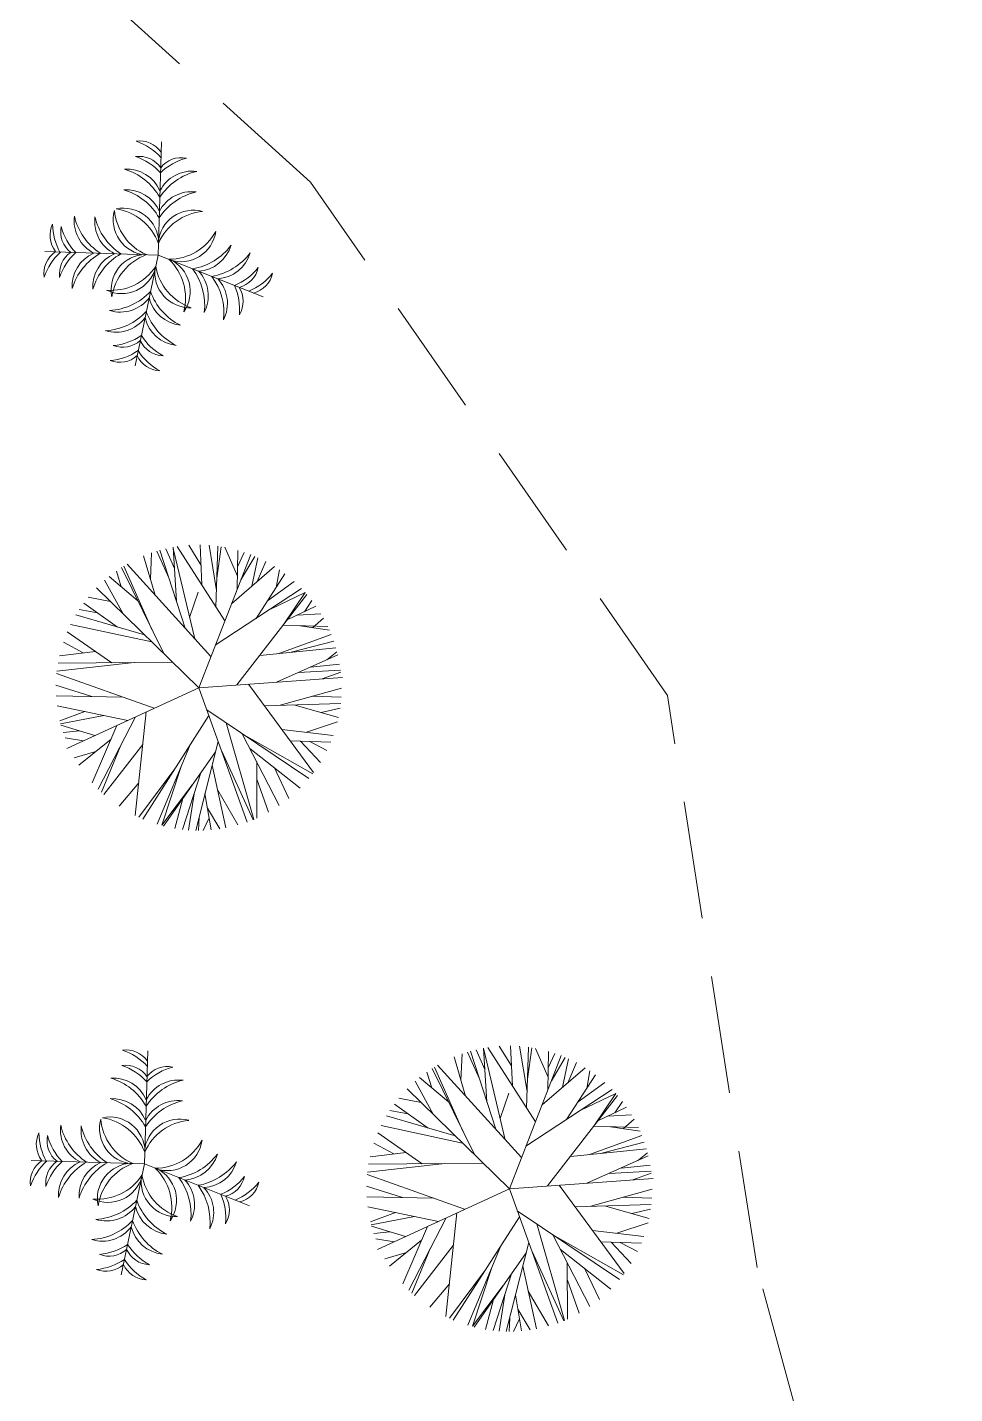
# Model space of a CAD drawing. Header units: millimetres. Extents: x 997 to 4249, y 599 to 1440.
# Drawn here: x 1110.46 to 1135.45, y 1036.85 to 1073.67 of the extents above; entities that cross this region are included whole.
import ezdxf

# ---------------------------------------------------------------- set-up
doc = ezdxf.new("R2010")
doc.units = ezdxf.units.MM
doc.linetypes.add('DASHED', pattern=[19.05, 12.7, -6.35])
doc.layers.add('cercas existentes', color=18, linetype='Continuous')
doc.layers.add('taludes', color=9, linetype='Continuous')

# ---------------------------------------------------------------- blocks, each defined once
blk = doc.blocks.new('gtfoods1')
at = {"layer": 'taludes', "linetype": 'Continuous', "lineweight": 5}
for p, q in [((-810.377, 409.665, 12.071), (-810.469, 406.616, 12.071)), ((-813.518, 406.708, 12.071), (-810.469, 406.616, 12.071)), ((-811.089, 403.629, 12.071), (-810.469, 406.616, 12.071)), ((-807.635, 405.487, 12.071), (-810.469, 406.616, 12.071)), ((-810.746, 385.173, 12.071), (-810.838, 382.124, 12.071)), ((-813.887, 382.216, 12.071), (-810.838, 382.124, 12.071)), ((-811.458, 379.137, 12.071), (-810.838, 382.124, 12.071)), ((-808.004, 380.995, 12.071), (-810.838, 382.124, 12.071))]:
    blk.add_line(p, q, dxfattribs=at)
at = {"layer": 'taludes', "lineweight": 5, "extrusion": (-0.01642, -0.01246, 0.999788)}
for p, q in [((-808.671, 396.756, 12.109), (-809.954, 398.76, 12.113)), ((-809.314, 398.264, 12.117), (-809.644, 398.795, 12.118)), ((-809.29, 397.724, 12.111), (-809.338, 398.804, 12.124)), ((-808.896, 397.578, 12.116), (-809.095, 398.794, 12.127)), ((-808.91, 397.129, 12.11), (-808.859, 398.769, 12.131)), ((-810.55, 397.453, 12.087), (-810.857, 398.507, 12.095)), ((-810.676, 397.884, 12.09), (-810.646, 398.588, 12.099)), ((-810.179, 397.917, 12.099), (-810.504, 398.634, 12.102)), ((-809.739, 396.56, 12.089), (-810.42, 398.659, 12.104)), ((-810.029, 398.169, 12.104), (-810.263, 398.7, 12.107)), ((-809.975, 397.288, 12.094), (-810.065, 398.742, 12.111)), ((-809.482, 396.277, 12.09), (-810.062, 398.706, 12.11)), ((-809.373, 394.957, 12.075), (-807.973, 398.548, 12.143)), ((-808.886, 397.907, 12.12), (-808.769, 398.756, 12.132)), ((-808.33, 397.958, 12.13), (-808.67, 398.739, 12.134)), ((-808.337, 397.612, 12.125), (-808.316, 398.656, 12.138)), ((-808.325, 398.216, 12.133), (-808.149, 398.604, 12.141)), ((-808.241, 397.86, 12.13), (-807.865, 398.496, 12.144)), ((-807.939, 397.694, 12.133), (-807.777, 398.457, 12.145)), ((-811.463, 397.677, 12.075), (-811.592, 398.1, 12.078)), ((-810.314, 395.875, 12.071), (-811.453, 398.194, 12.081)), ((-810.624, 396.506, 12.074), (-811.389, 398.234, 12.083)), ((-809.046, 395.797, 12.091), (-811.305, 398.284, 12.085)), ((-808.492, 397.215, 12.118), (-807.332, 398.218, 12.149)), ((-807.829, 396.822, 12.124), (-807.051, 398.024, 12.151)), ((-807.8, 397.814, 12.136), (-807.566, 398.353, 12.147)), ((-807.288, 397.658, 12.143), (-807.201, 398.131, 12.15)), ((-811.412, 396.947, 12.066), (-811.908, 397.852, 12.069)), ((-811.013, 397.299, 12.077), (-811.789, 397.951, 12.073)), ((-807.52, 397.299, 12.135), (-806.799, 397.816, 12.153)), ((-811.751, 397.278, 12.065), (-812.352, 397.392, 12.056)), ((-809.373, 394.957, 12.075), (-812.127, 397.644, 12.063)), ((-809.619, 396.852, 12.095), (-809.388, 397.53, 12.107)), ((-808.927, 396.099, 12.097), (-806.605, 397.628, 12.154)), ((-808.345, 395.03, 12.093), (-806.458, 397.467, 12.154)), ((-807.461, 397.064, 12.133), (-806.504, 397.52, 12.154)), ((-806.504, 397.52, 12.154), (-807.099, 396.639, 12.133)), ((-806.527, 397.003, 12.147), (-806.325, 397.303, 12.154)), ((-812.103, 396.977, 12.055), (-812.594, 397.061, 12.048)), ((-811.561, 396.592, 12.059), (-812.471, 397.238, 12.053)), ((-806.988, 396.783, 12.137), (-806.215, 397.153, 12.154)), ((-806.718, 396.912, 12.143), (-806.084, 396.951, 12.154)), ((-810.635, 396.188, 12.07), (-812.823, 396.661, 12.04)), ((-810.834, 396.383, 12.069), (-812.685, 396.916, 12.045)), ((-807.099, 396.639, 12.133), (-805.897, 396.604, 12.153)), ((-806.644, 396.625, 12.141), (-805.852, 396.505, 12.152)), ((-806.307, 396.574, 12.146), (-806.012, 396.827, 12.154)), ((-812.487, 395.893, 12.036), (-813.019, 396.184, 12.03)), ((-811.718, 395.631, 12.045), (-812.915, 396.46, 12.036)), ((-807.214, 395.88, 12.122), (-805.805, 396.394, 12.152)), ((-806.879, 395.913, 12.128), (-805.736, 396.211, 12.15)), ((-812.156, 395.934, 12.041), (-813.124, 395.814, 12.024)), ((-807.727, 395.828, 12.113), (-805.68, 396.034, 12.149)), ((-807.281, 395.105, 12.111), (-805.629, 395.839, 12.147)), ((-805.922, 395.708, 12.141), (-805.65, 395.925, 12.148)), ((-811.111, 395.637, 12.055), (-813.194, 395.402, 12.018)), ((-810.081, 395.648, 12.072), (-813.163, 395.616, 12.021)), ((-806.362, 395.513, 12.131), (-805.579, 395.594, 12.145)), ((-810.576, 394.401, 12.048), (-813.201, 395.341, 12.017)), ((-809.373, 394.957, 12.075), (-805.498, 395.232, 12.142)), ((-806.684, 395.37, 12.124), (-805.556, 395.433, 12.144)), ((-806.044, 395.193, 12.133), (-805.549, 395.372, 12.143)), ((-812.253, 394.717, 12.025), (-813.22, 395.027, 12.013)), ((-811.406, 394.698, 12.038), (-813.214, 394.739, 12.009)), ((-809.373, 394.957, 12.075), (-812.927, 393.317, 11.996)), ((-809.373, 394.957, 12.075), (-808.068, 391.337, 12.051)), ((-808.03, 395.052, 12.098), (-806.279, 392.67, 12.097)), ((-807.182, 394.484, 12.105), (-805.526, 394.941, 12.138)), ((-806.309, 394.725, 12.122), (-805.535, 394.698, 12.135)), ((-811.283, 394.076, 12.033), (-813.189, 394.465, 12.006)), ((-809.158, 394.36, 12.071), (-806.406, 392.507, 12.093)), ((-807.603, 394.471, 12.098), (-805.549, 394.534, 12.133)), ((-806.81, 394.495, 12.111), (-805.61, 394.157, 12.127)), ((-806.077, 394.288, 12.121), (-805.566, 394.402, 12.131)), ((-812.441, 394.312, 12.017), (-813.116, 394.068, 12.002)), ((-811.928, 394.208, 12.024), (-813.094, 393.979, 12.002)), ((-811.076, 394.171, 12.037), (-812.082, 392.226, 11.996)), ((-810.79, 394.303, 12.044), (-811.081, 391.509, 12.004)), ((-809.101, 394.203, 12.07), (-810.882, 391.418, 12.006)), ((-808.635, 394.008, 12.075), (-807.887, 391.408, 12.055)), ((-806.473, 393.756, 12.108), (-805.637, 394.04, 12.125)), ((-812.17, 393.666, 12.013), (-813.086, 393.95, 12.001)), ((-812.589, 393.796, 12.008), (-813.025, 393.747, 12)), ((-811.578, 393.939, 12.026), (-812.241, 392.393, 11.996)), ((-808.199, 393.715, 12.079), (-806.302, 392.639, 12.097)), ((-808.199, 393.715, 12.079), (-807.205, 391.778, 12.071)), ((-807.134, 393.832, 12.098), (-805.747, 393.671, 12.119)), ((-812.475, 393.525, 12.006), (-812.974, 393.603, 11.999)), ((-812.148, 393.238, 12.008), (-812.725, 393.07, 11.996)), ((-811.735, 393.574, 12.019), (-812.604, 392.868, 11.996)), ((-811.493, 393.365, 12.02), (-811.996, 392.143, 11.997)), ((-810.882, 393.425, 12.031), (-811.925, 392.078, 11.997)), ((-809.603, 393.417, 12.052), (-810.492, 391.276, 12.011)), ((-808.851, 393.509, 12.066), (-809.455, 391.11, 12.026)), ((-808.762, 393.263, 12.064), (-807.907, 391.4, 12.055)), ((-807.997, 393.321, 12.077), (-806.639, 392.249, 12.086)), ((-806.905, 393.522, 12.098), (-805.815, 393.493, 12.115)), ((-806.629, 393.514, 12.102), (-806.095, 392.943, 12.104)), ((-806.384, 393.508, 12.106), (-805.919, 393.263, 12.111)), ((-808.921, 393.231, 12.061), (-810.323, 391.229, 12.013)), ((-809.011, 392.873, 12.055), (-808.642, 391.179, 12.04)), ((-807.811, 392.958, 12.076), (-807.808, 391.442, 12.057)), ((-810.016, 392.773, 12.037), (-810.985, 391.464, 12.005)), ((-809.857, 392.806, 12.04), (-810.364, 391.248, 12.013)), ((-809.303, 392.685, 12.048), (-809.811, 391.134, 12.02)), ((-807.336, 392.799, 12.082), (-806.943, 391.974, 12.078)), ((-810.988, 392.396, 12.017), (-811.513, 391.76, 12)), ((-809.537, 392.351, 12.04), (-810.364, 391.248, 12.013)), ((-808.862, 392.191, 12.049), (-808.318, 391.257, 12.046)), ((-807.81, 392.495, 12.07), (-807.49, 391.601, 12.064)), ((-809.801, 391.974, 12.031), (-810.014, 391.163, 12.017)), ((-809.495, 392.099, 12.037), (-809.649, 391.119, 12.023)), ((-809.205, 392.101, 12.042), (-809.041, 391.124, 12.033)), ((-809.364, 391.47, 12.032), (-809.377, 391.109, 12.027)), ((-809.096, 391.453, 12.036), (-809.257, 391.111, 12.029)), ((-809.14, 391.713, 12.038), (-808.808, 391.151, 12.037)), ((-801.371, 383.059, 12.089), (-802.053, 385.158, 12.104)), ((-801.661, 384.668, 12.104), (-801.895, 385.199, 12.107)), ((-801.607, 383.787, 12.094), (-801.697, 385.241, 12.111)), ((-801.114, 382.776, 12.09), (-801.694, 385.205, 12.11)), ((-800.303, 383.256, 12.109), (-801.586, 385.259, 12.113)), ((-800.946, 384.763, 12.117), (-801.276, 385.294, 12.118)), ((-800.923, 384.223, 12.111), (-800.97, 385.303, 12.124)), ((-800.528, 384.077, 12.116), (-800.727, 385.293, 12.127)), ((-800.542, 383.628, 12.11), (-800.491, 385.268, 12.131)), ((-800.518, 384.406, 12.12), (-800.401, 385.255, 12.132)), ((-799.963, 384.457, 12.13), (-800.302, 385.238, 12.134)), ((-799.969, 384.111, 12.125), (-799.949, 385.155, 12.138)), ((-800.678, 382.296, 12.091), (-802.937, 384.783, 12.085)), ((-802.182, 383.952, 12.087), (-802.489, 385.006, 12.095)), ((-802.308, 384.383, 12.09), (-802.278, 385.087, 12.099)), ((-801.812, 384.416, 12.099), (-802.136, 385.133, 12.102)), ((-801.005, 381.456, 12.075), (-799.605, 385.047, 12.143)), ((-799.957, 384.715, 12.133), (-799.781, 385.103, 12.141)), ((-799.873, 384.359, 12.13), (-799.497, 384.995, 12.144)), ((-799.571, 384.193, 12.133), (-799.409, 384.956, 12.145)), ((-799.432, 384.313, 12.136), (-799.199, 384.852, 12.147)), ((-802.645, 383.798, 12.077), (-803.421, 384.45, 12.073)), ((-803.095, 384.176, 12.075), (-803.224, 384.599, 12.078)), ((-801.946, 382.374, 12.071), (-803.085, 384.693, 12.081)), ((-802.256, 383.005, 12.074), (-803.021, 384.733, 12.083)), ((-800.124, 383.714, 12.118), (-798.964, 384.717, 12.149)), ((-799.462, 383.321, 12.124), (-798.683, 384.523, 12.151)), ((-798.92, 384.157, 12.143), (-798.833, 384.63, 12.15)), ((-801.005, 381.456, 12.075), (-803.759, 384.143, 12.063)), ((-803.044, 383.446, 12.066), (-803.54, 384.351, 12.069)), ((-800.56, 382.598, 12.097), (-798.237, 384.127, 12.154)), ((-799.152, 383.798, 12.135), (-798.431, 384.315, 12.153)), ((-803.193, 383.091, 12.059), (-804.103, 383.737, 12.053)), ((-803.383, 383.777, 12.065), (-803.984, 383.891, 12.056)), ((-801.251, 383.351, 12.095), (-801.02, 384.029, 12.107)), ((-799.977, 381.529, 12.093), (-798.09, 383.966, 12.154)), ((-799.093, 383.563, 12.133), (-798.137, 384.019, 12.154)), ((-798.137, 384.019, 12.154), (-798.732, 383.138, 12.133)), ((-798.159, 383.503, 12.147), (-797.957, 383.802, 12.154)), ((-802.466, 382.882, 12.069), (-804.317, 383.415, 12.045)), ((-803.735, 383.476, 12.055), (-804.226, 383.56, 12.048)), ((-798.62, 383.282, 12.137), (-797.847, 383.652, 12.154)), ((-798.35, 383.411, 12.143), (-797.716, 383.45, 12.154)), ((-797.939, 383.073, 12.146), (-797.644, 383.326, 12.154)), ((-803.35, 382.13, 12.045), (-804.547, 382.959, 12.036)), ((-802.267, 382.687, 12.07), (-804.455, 383.16, 12.04)), ((-798.732, 383.138, 12.133), (-797.529, 383.103, 12.153)), ((-798.276, 383.125, 12.141), (-797.484, 383.004, 12.152)), ((-804.119, 382.392, 12.036), (-804.652, 382.683, 12.03)), ((-798.846, 382.379, 12.122), (-797.437, 382.893, 12.152)), ((-798.511, 382.412, 12.128), (-797.369, 382.71, 12.15)), ((-803.788, 382.433, 12.041), (-804.756, 382.314, 12.024)), ((-799.359, 382.327, 12.113), (-797.312, 382.533, 12.149)), ((-798.913, 381.604, 12.111), (-797.261, 382.338, 12.147)), ((-797.555, 382.207, 12.141), (-797.282, 382.424, 12.148)), ((-802.209, 380.9, 12.048), (-804.833, 381.84, 12.017)), ((-802.743, 382.136, 12.055), (-804.827, 381.901, 12.018)), ((-801.713, 382.147, 12.072), (-804.796, 382.115, 12.021)), ((-798.316, 381.869, 12.124), (-797.188, 381.932, 12.144)), ((-797.994, 382.012, 12.131), (-797.211, 382.093, 12.145)), ((-797.676, 381.692, 12.133), (-797.181, 381.871, 12.143)), ((-803.885, 381.216, 12.025), (-804.852, 381.526, 12.013)), ((-801.005, 381.456, 12.075), (-804.559, 379.816, 11.996)), ((-801.005, 381.456, 12.075), (-797.131, 381.731, 12.142)), ((-801.005, 381.456, 12.075), (-799.7, 377.836, 12.051)), ((-799.662, 381.551, 12.098), (-797.911, 379.169, 12.097)), ((-803.038, 381.197, 12.038), (-804.846, 381.238, 12.009)), ((-798.814, 380.983, 12.105), (-797.158, 381.44, 12.138)), ((-797.941, 381.224, 12.122), (-797.167, 381.197, 12.135)), ((-802.915, 380.575, 12.033), (-804.821, 380.964, 12.006)), ((-804.073, 380.811, 12.017), (-804.748, 380.567, 12.002)), ((-802.423, 380.802, 12.044), (-802.713, 378.008, 12.004)), ((-800.79, 380.859, 12.071), (-798.038, 379.006, 12.093)), ((-799.235, 380.97, 12.098), (-797.181, 381.033, 12.133)), ((-798.442, 380.994, 12.111), (-797.242, 380.656, 12.127)), ((-797.709, 380.787, 12.121), (-797.198, 380.901, 12.131)), ((-803.56, 380.707, 12.024), (-804.726, 380.478, 12.002)), ((-803.802, 380.165, 12.013), (-804.718, 380.449, 12.001)), ((-803.21, 380.438, 12.026), (-803.873, 378.892, 11.996)), ((-802.708, 380.67, 12.037), (-803.714, 378.725, 11.996)), ((-800.733, 380.702, 12.07), (-802.514, 377.917, 12.006)), ((-800.267, 380.507, 12.075), (-799.519, 377.907, 12.055)), ((-798.106, 380.255, 12.108), (-797.269, 380.539, 12.125)), ((-804.221, 380.295, 12.008), (-804.657, 380.246, 12)), ((-804.107, 380.024, 12.006), (-804.606, 380.102, 11.999)), ((-803.367, 380.073, 12.019), (-804.236, 379.367, 11.996)), ((-800.483, 380.008, 12.066), (-801.087, 377.609, 12.026)), ((-799.831, 380.214, 12.079), (-797.934, 379.138, 12.097)), ((-799.831, 380.214, 12.079), (-798.837, 378.277, 12.071)), ((-798.766, 380.331, 12.098), (-797.379, 380.17, 12.119)), ((-798.538, 380.021, 12.098), (-797.447, 379.992, 12.115)), ((-798.261, 380.013, 12.102), (-797.727, 379.442, 12.104)), ((-798.016, 380.007, 12.106), (-797.551, 379.762, 12.111)), ((-803.78, 379.737, 12.008), (-804.357, 379.569, 11.996)), ((-803.125, 379.864, 12.02), (-803.628, 378.642, 11.997)), ((-802.514, 379.925, 12.031), (-803.557, 378.577, 11.997)), ((-801.235, 379.916, 12.052), (-802.124, 377.775, 12.011)), ((-800.553, 379.73, 12.061), (-801.955, 377.728, 12.013)), ((-800.394, 379.762, 12.064), (-799.539, 377.899, 12.055)), ((-799.629, 379.82, 12.077), (-798.271, 378.748, 12.086)), ((-801.648, 379.272, 12.037), (-802.617, 377.963, 12.005)), ((-801.489, 379.305, 12.04), (-801.996, 377.747, 12.013)), ((-800.643, 379.372, 12.055), (-800.274, 377.678, 12.04)), ((-799.443, 379.457, 12.076), (-799.44, 377.941, 12.057)), ((-798.968, 379.298, 12.082), (-798.575, 378.473, 12.078)), ((-802.621, 378.895, 12.017), (-803.145, 378.259, 12)), ((-800.935, 379.184, 12.048), (-801.443, 377.633, 12.02)), ((-799.442, 378.994, 12.07), (-799.122, 378.1, 12.064)), ((-801.169, 378.85, 12.04), (-801.996, 377.747, 12.013)), ((-801.127, 378.598, 12.037), (-801.281, 377.618, 12.023)), ((-800.837, 378.6, 12.042), (-800.673, 377.623, 12.033)), ((-800.494, 378.69, 12.049), (-799.95, 377.756, 12.046)), ((-801.433, 378.473, 12.031), (-801.646, 377.662, 12.017)), ((-800.772, 378.212, 12.038), (-800.44, 377.65, 12.037)), ((-800.996, 377.969, 12.032), (-801.009, 377.608, 12.027)), ((-800.728, 377.952, 12.036), (-800.889, 377.61, 12.029))]:
    blk.add_line(p, q, dxfattribs=at)
at = {"layer": 'taludes', "linetype": 'DASHED', "lineweight": 5, "ltscale": 0.25}
blk.add_lwpolyline([(-720.63, 334.258), (-723.475, 335.985), (-743, 347.805), (-756.907, 355.518), (-778.648, 366.507), (-792.082, 371.1), (-794.333, 379.332), (-796.747, 394.75), (-806.358, 408.575), (-813.601, 415.124), (-823.656, 423.068), (-836.173, 430.606), (-849.39, 433.157)], dxfattribs=at)
at = {"layer": 'taludes', "linetype": 'Continuous', "lineweight": 5}
for centre, radius, start, end in [((-810.965, 408.986, 12.071), 0.704, 34.5568, 97.8912), ((-811.561, 408.179, 12.071), 1.585, 42.3431, 71.6462), ((-810.978, 408.57, 12.071), 0.704, 34.5568, 97.8912), ((-811.573, 407.763, 12.071), 1.585, 42.3431, 71.6462), ((-809.297, 407.694, 12.071), 1.585, 104.8875, 134.1905), ((-809.843, 408.535, 12.071), 0.704, 78.6425, 141.9769), ((-811.311, 407.956, 12.071), 0.975, 23.5157, 93.6605), ((-811.843, 407.363, 12.071), 1.635, 29.638, 73.3034), ((-809.052, 407.279, 12.071), 1.635, 103.2303, 146.8956), ((-809.548, 407.902, 12.071), 0.975, 82.8731, 153.0179), ((-811.328, 407.401, 12.071), 0.975, 23.5157, 93.6605), ((-811.86, 406.808, 12.071), 1.635, 29.638, 73.3034), ((-809.069, 406.724, 12.071), 1.635, 103.2303, 146.8956), ((-809.564, 407.348, 12.071), 0.975, 82.8731, 153.0179), ((-811.755, 407.538, 12.071), 0.975, 172.8731, 243.0179), ((-811.131, 408.033, 12.071), 1.635, 193.2303, 236.8956), ((-811.2, 407.521, 12.071), 0.975, 172.8731, 243.0179), ((-810.577, 408.016, 12.071), 1.635, 193.2303, 236.8956), ((-810.726, 407.566, 12.071), 0.951, 164.6323, 264.8409), ((-810.21, 407.946, 12.071), 1.438, 185.079, 246.6004), ((-811.402, 406.93, 12.071), 0.951, 1.6928, 101.9014), ((-811.812, 406.438, 12.071), 1.438, 19.9333, 81.4546), ((-809.519, 406.873, 12.071), 0.951, 74.6323, 174.8409), ((-809.14, 406.357, 12.071), 1.438, 95.079, 156.6004), ((-812.676, 407.142, 12.071), 0.704, 154.0494, 217.3837), ((-811.724, 407.458, 12.071), 1.585, 180.2943, 209.5974), ((-812.388, 407.242, 12.071), 0.704, 168.6425, 231.9769), ((-811.547, 407.788, 12.071), 1.585, 194.8875, 224.1905), ((-810.177, 407.939, 12.071), 1.438, 269.9333, 331.4546), ((-809.855, 407.386, 12.071), 0.951, 251.6928, 351.9014), ((-809.813, 407.857, 12.071), 1.635, 279.638, 323.3034), ((-809.438, 407.155, 12.071), 0.975, 273.5157, 343.6605), ((-812.838, 406.12, 12.071), 0.704, 124.5568, 187.8912), ((-812.031, 405.524, 12.071), 1.585, 132.3431, 161.6462), ((-812.422, 406.108, 12.071), 0.704, 124.5568, 187.8912), ((-811.615, 405.512, 12.071), 1.585, 132.3431, 161.6462), ((-811.808, 405.774, 12.071), 0.975, 113.5157, 183.6605), ((-811.216, 405.242, 12.071), 1.635, 119.638, 163.3034), ((-811.254, 405.758, 12.071), 0.975, 113.5157, 183.6605), ((-810.661, 405.226, 12.071), 1.635, 119.638, 163.3034), ((-810.783, 405.683, 12.071), 0.951, 91.6928, 191.9014), ((-810.291, 405.274, 12.071), 1.438, 109.9333, 171.4546), ((-811.167, 405.456, 12.071), 1.438, 345.079, 46.6004), ((-810.553, 405.636, 12.071), 0.951, 324.6323, 64.8409), ((-809.297, 407.652, 12.071), 1.635, 279.638, 323.3034), ((-808.922, 406.949, 12.071), 0.975, 273.5157, 343.6605), ((-811.733, 407.102, 12.071), 1.438, 265.079, 326.6004), ((-811.449, 406.528, 12.071), 0.951, 244.6323, 344.8409), ((-809.605, 406.145, 12.071), 0.951, 171.6928, 271.9014), ((-809.116, 406.559, 12.071), 1.438, 189.9333, 251.4546), ((-810.846, 405.264, 12.071), 1.635, 353.2303, 36.8956), ((-810.091, 405.516, 12.071), 0.975, 332.8731, 43.0179), ((-809.014, 407.262, 12.071), 1.585, 292.3431, 321.6462), ((-808.459, 406.426, 12.071), 0.704, 284.5568, 347.8912), ((-808.627, 407.108, 12.071), 1.585, 292.3431, 321.6462), ((-808.073, 406.272, 12.071), 0.704, 284.5568, 347.8912), ((-810.331, 405.059, 12.071), 1.635, 353.2303, 36.8956), ((-809.575, 405.311, 12.071), 0.975, 332.8731, 43.0179), ((-809.857, 405.147, 12.071), 1.585, 354.8875, 24.1905), ((-811.866, 406.753, 12.071), 1.635, 273.2303, 316.8956), ((-811.487, 406.053, 12.071), 0.975, 252.8731, 323.0179), ((-809.76, 405.694, 12.071), 0.975, 193.5157, 263.6605), ((-809.133, 406.185, 12.071), 1.635, 199.638, 243.3034), ((-808.88, 405.372, 12.071), 0.704, 328.6425, 31.9769), ((-811.979, 406.21, 12.071), 1.635, 273.2303, 316.8956), ((-809.246, 405.642, 12.071), 1.635, 199.638, 243.3034), ((-811.6, 405.51, 12.071), 0.975, 252.8731, 323.0179), ((-809.872, 405.151, 12.071), 0.975, 193.5157, 263.6605), ((-811.81, 405.758, 12.071), 1.585, 274.8875, 304.1905), ((-811.418, 404.835, 12.071), 0.704, 248.6425, 311.9769), ((-810.307, 404.604, 12.071), 0.704, 204.5568, 267.8912), ((-809.58, 405.295, 12.071), 1.585, 212.3431, 241.6462), ((-811.895, 405.351, 12.071), 1.585, 274.8875, 304.1905), ((-809.665, 404.888, 12.071), 1.585, 212.3431, 241.6462), ((-811.503, 404.428, 12.071), 0.704, 248.6425, 311.9769), ((-810.392, 404.197, 12.071), 0.704, 204.5568, 267.8912), ((-811.334, 384.493, 12.071), 0.704, 34.5568, 97.8912), ((-811.93, 383.687, 12.071), 1.585, 42.3431, 71.6462), ((-811.347, 384.077, 12.071), 0.704, 34.5568, 97.8912), ((-811.942, 383.271, 12.071), 1.585, 42.3431, 71.6462), ((-811.68, 383.464, 12.071), 0.975, 23.5157, 93.6605), ((-812.212, 382.871, 12.071), 1.635, 29.638, 73.3034), ((-809.666, 383.202, 12.071), 1.585, 104.8875, 134.1905), ((-810.212, 384.043, 12.071), 0.704, 78.6425, 141.9769), ((-809.421, 382.787, 12.071), 1.635, 103.2303, 146.8956), ((-809.917, 383.41, 12.071), 0.975, 82.8731, 153.0179), ((-811.697, 382.909, 12.071), 0.975, 23.5157, 93.6605), ((-812.229, 382.316, 12.071), 1.635, 29.638, 73.3034), ((-809.438, 382.232, 12.071), 1.635, 103.2303, 146.8956), ((-809.933, 382.856, 12.071), 0.975, 82.8731, 153.0179), ((-811.095, 383.074, 12.071), 0.951, 164.6323, 264.8409), ((-810.579, 383.454, 12.071), 1.438, 185.079, 246.6004), ((-811.771, 382.438, 12.071), 0.951, 1.6928, 101.9014), ((-812.181, 381.946, 12.071), 1.438, 19.9333, 81.4546), ((-809.888, 382.381, 12.071), 0.951, 74.6323, 174.8409), ((-809.509, 381.865, 12.071), 1.438, 95.079, 156.6004), ((-813.045, 382.65, 12.071), 0.704, 154.0494, 217.3837), ((-812.093, 382.966, 12.071), 1.585, 180.2943, 209.5974), ((-812.124, 383.045, 12.071), 0.975, 172.8731, 243.0179), ((-811.5, 383.541, 12.071), 1.635, 193.2303, 236.8956), ((-811.57, 383.029, 12.071), 0.975, 172.8731, 243.0179), ((-810.946, 383.524, 12.071), 1.635, 193.2303, 236.8956), ((-812.757, 382.75, 12.071), 0.704, 168.6425, 231.9769), ((-811.916, 383.296, 12.071), 1.585, 194.8875, 224.1905), ((-810.546, 383.447, 12.071), 1.438, 269.9333, 331.4546), ((-810.224, 382.893, 12.071), 0.951, 251.6928, 351.9014), ((-813.207, 381.628, 12.071), 0.704, 124.5568, 187.8912), ((-812.4, 381.032, 12.071), 1.585, 132.3431, 161.6462), ((-812.791, 381.615, 12.071), 0.704, 124.5568, 187.8912), ((-811.984, 381.02, 12.071), 1.585, 132.3431, 161.6462), ((-810.182, 383.365, 12.071), 1.635, 279.638, 323.3034), ((-809.807, 382.663, 12.071), 0.975, 273.5157, 343.6605), ((-812.178, 381.282, 12.071), 0.975, 113.5157, 183.6605), ((-811.585, 380.75, 12.071), 1.635, 119.638, 163.3034), ((-811.623, 381.265, 12.071), 0.975, 113.5157, 183.6605), ((-811.03, 380.733, 12.071), 1.635, 119.638, 163.3034), ((-811.152, 381.191, 12.071), 0.951, 91.6928, 191.9014), ((-810.66, 380.781, 12.071), 1.438, 109.9333, 171.4546), ((-811.536, 380.964, 12.071), 1.438, 345.079, 46.6004), ((-810.922, 381.143, 12.071), 0.951, 324.6323, 64.8409), ((-809.666, 383.16, 12.071), 1.635, 279.638, 323.3034), ((-809.291, 382.457, 12.071), 0.975, 273.5157, 343.6605), ((-812.102, 382.61, 12.071), 1.438, 265.079, 326.6004), ((-811.818, 382.036, 12.071), 0.951, 244.6323, 344.8409), ((-809.974, 381.653, 12.071), 0.951, 171.6928, 271.9014), ((-809.485, 382.067, 12.071), 1.438, 189.9333, 251.4546), ((-811.215, 380.772, 12.071), 1.635, 353.2303, 36.8956), ((-810.46, 381.024, 12.071), 0.975, 332.8731, 43.0179), ((-810.7, 380.566, 12.071), 1.635, 353.2303, 36.8956), ((-809.944, 380.818, 12.071), 0.975, 332.8731, 43.0179), ((-809.383, 382.77, 12.071), 1.585, 292.3431, 321.6462), ((-808.829, 381.934, 12.071), 0.704, 284.5568, 347.8912), ((-808.996, 382.616, 12.071), 1.585, 292.3431, 321.6462), ((-808.442, 381.78, 12.071), 0.704, 284.5568, 347.8912), ((-812.235, 382.261, 12.071), 1.635, 273.2303, 316.8956), ((-809.502, 381.693, 12.071), 1.635, 199.638, 243.3034), ((-810.226, 380.654, 12.071), 1.585, 354.8875, 24.1905), ((-809.249, 380.88, 12.071), 0.704, 328.6425, 31.9769), ((-811.856, 381.561, 12.071), 0.975, 252.8731, 323.0179), ((-810.129, 381.202, 12.071), 0.975, 193.5157, 263.6605), ((-812.348, 381.718, 12.071), 1.635, 273.2303, 316.8956), ((-811.969, 381.017, 12.071), 0.975, 252.8731, 323.0179), ((-810.241, 380.659, 12.071), 0.975, 193.5157, 263.6605), ((-809.615, 381.15, 12.071), 1.635, 199.638, 243.3034), ((-812.179, 381.266, 12.071), 1.585, 274.8875, 304.1905), ((-811.788, 380.343, 12.071), 0.704, 248.6425, 311.9769), ((-810.676, 380.112, 12.071), 0.704, 204.5568, 267.8912), ((-809.949, 380.803, 12.071), 1.585, 212.3431, 241.6462), ((-812.264, 380.859, 12.071), 1.585, 274.8875, 304.1905), ((-811.872, 379.936, 12.071), 0.704, 248.6425, 311.9769), ((-810.761, 379.705, 12.071), 0.704, 204.5568, 267.8912), ((-810.034, 380.396, 12.071), 1.585, 212.3431, 241.6462)]:
    blk.add_arc(centre, radius, start, end, dxfattribs=at)

msp = doc.modelspace()

# ---------------------------------------------------------------- block references
at = {"layer": 'cercas existentes', "color": 1}
msp.add_blockref('gtfoods1', (1924.454, 660.921), dxfattribs=at)

doc.saveas('drawing.dxf')
